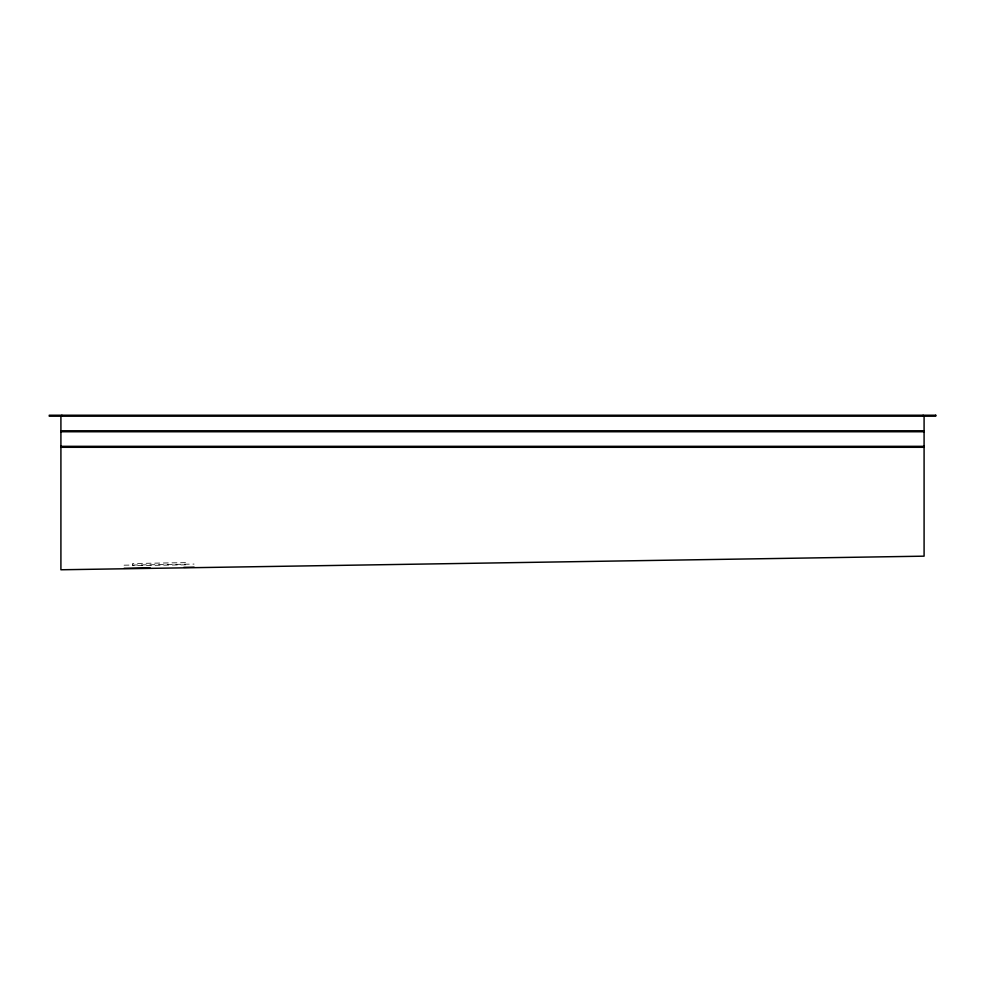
<?xml version="1.0" encoding="UTF-8"?>
<svg xmlns="http://www.w3.org/2000/svg" width="985" height="985" viewBox="0 0 985 985"><rect width="100%" height="100%" fill="white"/><g stroke="black" fill="none" stroke-linecap="round" stroke-linejoin="round"><path stroke-width="0.74" stroke-dasharray="4.92 3.69" d="M124.073 565.181L194.057 564.073M185.512 562.657L132.643 563.494L132.667 565.661L185.549 564.824L185.512 562.657"/><path stroke-width="1.48" d="M124.122 568.283L150.065 567.877M183.85 567.348L194.107 567.188M60.91 430.777L924.09 430.777M60.91 431.75L924.09 431.75M60.91 446.328L924.09 446.328M60.91 447.301L924.09 447.301M924.09 416.199L924.09 556.168L60.91 569.773L60.91 416.199M923.117 415.227L923.117 416.199M61.883 415.227L61.883 416.199M935.75 415.227L49.25 415.227L49.25 416.199L935.75 416.199L935.75 415.227"/></g></svg>
